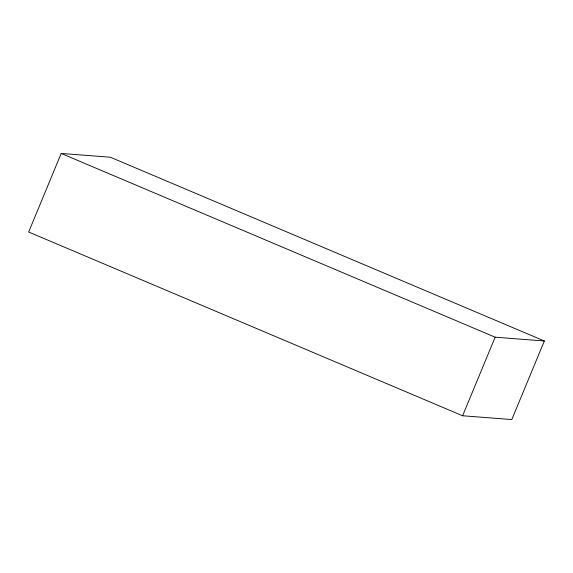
<?xml version="1.0" encoding="UTF-8"?>
<svg xmlns="http://www.w3.org/2000/svg" width="573" height="573" viewBox="0 0 573 573"><rect width="100%" height="100%" fill="white"/><g stroke="black" fill="none" stroke-linecap="round" stroke-linejoin="round"><path stroke-width="0.86" d="M61.196 153.449L28.65 232.015L462.612 415.769L511.804 419.551L544.35 340.985L110.388 157.231L61.196 153.449L495.158 337.196L544.35 340.985M462.612 415.769L495.158 337.196"/></g></svg>
